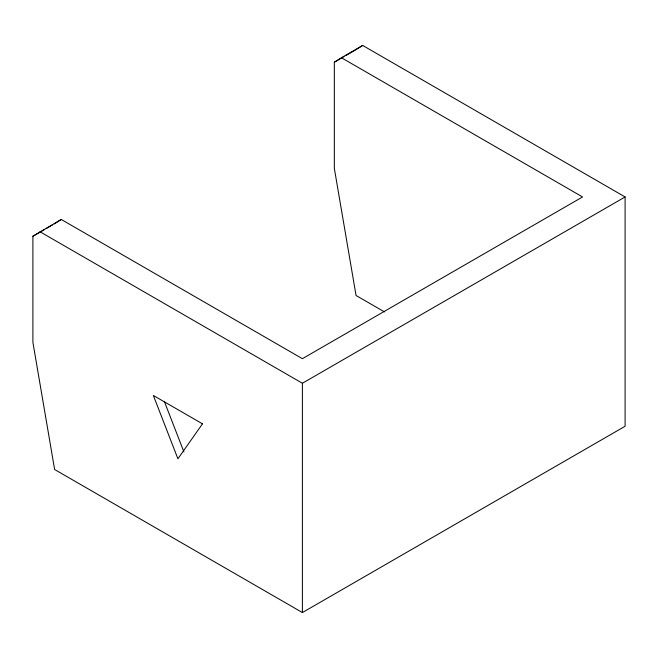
<?xml version="1.0" encoding="UTF-8"?>
<svg xmlns="http://www.w3.org/2000/svg" width="658" height="658" viewBox="0 0 658 658"><rect width="100%" height="100%" fill="white"/><g stroke="black" fill="none" stroke-linecap="round" stroke-linejoin="round"><path stroke-width="0.99" d="M302.4 612.557L302.4 383.252L625.1 196.948L625.1 426.252L302.4 612.557L54.63 469.508L32.9 342.308L32.9 236.238L61.268 219.468L302.4 358.684L582.544 196.948L341.412 57.731L334.322 62.222L334.322 168.284L356.052 295.483L384.478 311.892M54.178 223.959L61.268 219.468M356.381 49.432L362.69 45.443L625.1 196.948M341.412 57.731L362.69 45.443M32.9 236.238L44.423 229.584M46.2 228.565L52.401 224.978M334.322 62.222L344.068 56.588M345.845 55.568L355.6 49.934M39.99 231.748L302.4 383.252M164.467 401.767L183.903 451.857M202.483 423.834L177.915 458.79L153.347 395.466L202.483 423.834"/></g></svg>
